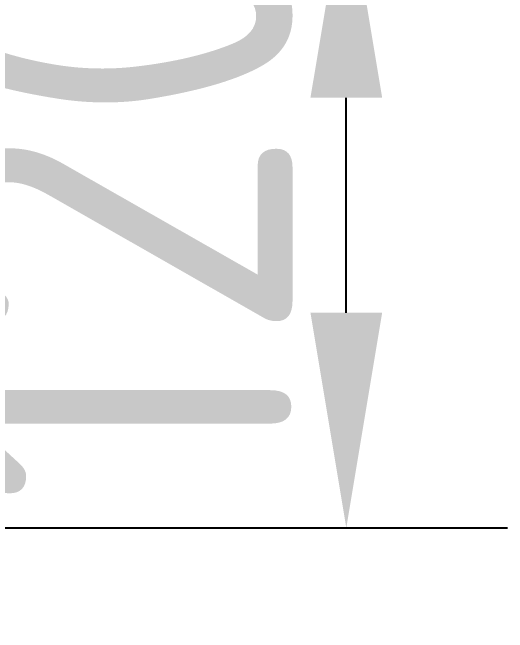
# Model space of a CAD drawing. Header units: millimetres. Extents: x 89051 to 218395, y -330386 to -125649.
# Drawn here: x 93092.6 to 93184.8, y -127040.6 to -126925.2 of the extents above; entities that cross this region are included whole.
import ezdxf

# ---------------------------------------------------------------- set-up
doc = ezdxf.new("R2010")
doc.units = ezdxf.units.MM
doc.header["$LTSCALE"] = 13
doc.layers.add('标注、文本', color=3, linetype='Continuous', lineweight=25)
doc.styles.get("Standard").update_dxf_attribs({"font": 'gbenor.shx', "bigfont": 'gbcbig.shx'})
doc.dimstyles.new('1-15', dxfattribs={"dimscale": 20, "dimtxt": 3.5, "dimasz": 2, "dimexe": 1.5, "dimexo": 0.5, "dimgap": 0.5, "dimtad": 1, "dimtoh": 1, "dimdec": 1, "dimdsep": 46, "dimtxsty": 'Standard', "dimcen": 2.5, "dimclrd": 3, "dimclre": 3, "dimclrt": 3, "dimadec": 0, "dimazin": 2, "dimtfac": 1, "dimtdec": 1, "dimtmove": 0, "dimatfit": 2, "dimfxl": 1, "dimarcsym": 0})

# ---------------------------------------------------------------- blocks, each defined once
blk = doc.blocks.new('*D524')
at = {"layer": 'Defpoints', "color": 0, "transparency": 16777216}
for p in [(92968.43, -126901.08), (93154.76, -126901.08), (92968.43, -127021.08)]:
    blk.add_point(p, dxfattribs=at)
at = {"layer": '标注、文本', "color": 3, "lineweight": -2, "transparency": 16777216}
for p, q in [((92978.43, -126901.08), (93184.76, -126901.08)), ((93154.76, -126981.08), (93154.76, -126941.08)), ((92978.43, -127021.08), (93184.76, -127021.08))]:
    blk.add_line(p, q, dxfattribs=at)
at = {"layer": '标注、文本', "color": 3, "transparency": 16777216}
for points in [[(93148.09, -126941.08), (93161.43, -126941.08), (93154.76, -126901.08)], [(93148.09, -126981.08), (93161.43, -126981.08), (93154.76, -127021.08)]]:
    blk.add_solid(points, dxfattribs=at)
at = {"layer": '标注、文本', "color": 3, "transparency": 16777216, "insert": (93109.76, -126961.08), "char_height": 70, "attachment_point": 5, "rotation": 90}
blk.add_mtext('120', dxfattribs=at)

msp = doc.modelspace()

# ---------------------------------------------------------------- dimensions: what is measured, and where the dimension line sits
at = {"layer": '标注、文本'}
dim = msp.add_linear_dim(base=(93154.76, -126901.08), p1=(92968.43, -127021.08), p2=(92968.43, -126901.08), angle=90, dimstyle='1-15', dxfattribs=at)
dim.commit()
dim.dimension.update_dxf_attribs({"geometry": '*D524', "text_midpoint": (93109.76, -126961.08)})

doc.saveas('drawing.dxf')
